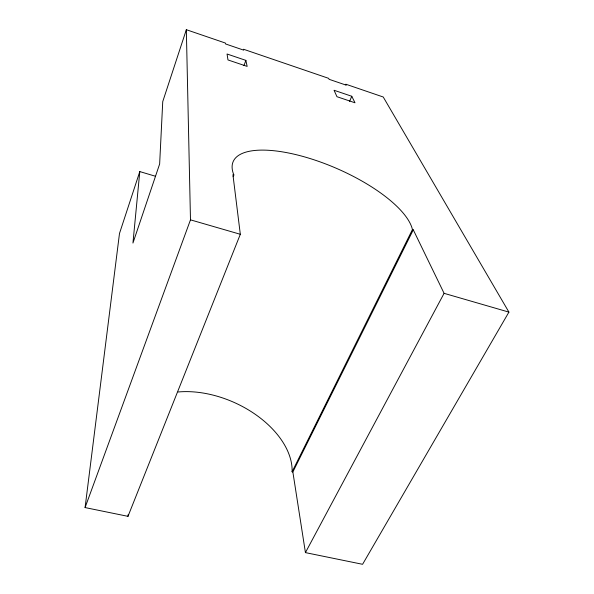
<?xml version="1.0" encoding="UTF-8"?>
<svg xmlns="http://www.w3.org/2000/svg" width="594" height="594" viewBox="0 0 594 594"><rect width="100%" height="100%" fill="white"/><g stroke="black" fill="none" stroke-linecap="round" stroke-linejoin="round"><path stroke-width="0.89" d="M155.502 176.27L139.798 171.577L119.491 233.472L85.083 507.573L127.985 516.342L128.089 514.746M139.798 171.577L132.945 243.05L159.645 163.989L162.741 101.619L186.338 29.7L225.371 43.043L225.505 43.926L243.711 50.141L243.525 49.25L328.682 78.356L329.113 79.314L346.287 85.18L345.805 84.207L383.234 97L508.917 312.11L362.585 564.3L305.427 552.613L292.857 471.963L413.276 229.819L412.436 229.566A97.371 34.838 23.4 0 0 308.925 158.182A97.371 34.838 23.4 0 0 233.858 174.955L232.922 174.673L240.318 234.288L127.985 516.342M243.971 65.6L245.871 60.38L227.057 54.002L227.97 59.935L247.149 66.402L245.871 60.38M85.083 507.573L190.481 219.847L186.338 29.7M233.197 176.678L233.858 174.955M349.591 101.366L351.774 96.273L334.058 90.266L336.961 96.703L354.997 102.784L351.774 96.273M178.141 391.981A83.487 52.532 24.3 0 1 292.107 471.792L412.436 229.566M305.427 552.613L444.089 293.332L413.276 229.819M292.107 471.792L292.857 471.963M190.481 219.847L240.318 234.288M444.089 293.332L508.917 312.11"/></g></svg>
